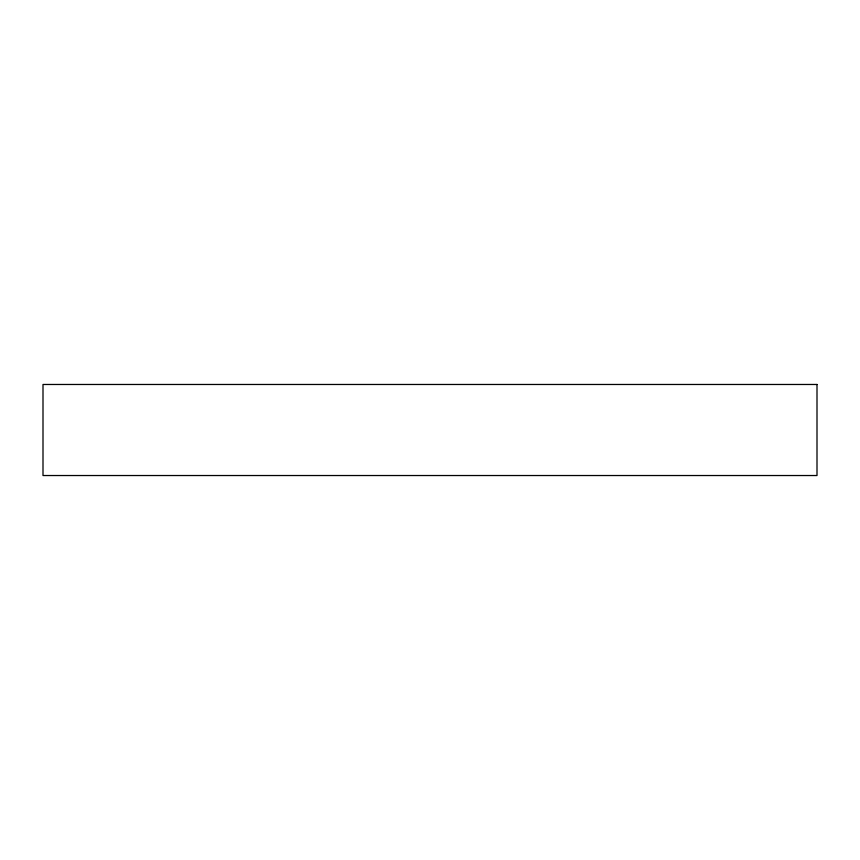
<?xml version="1.0" encoding="UTF-8"?>
<svg xmlns="http://www.w3.org/2000/svg" width="860" height="860" viewBox="0 0 860 860"><rect width="100%" height="100%" fill="white"/><g stroke="black" fill="none" stroke-linecap="round" stroke-linejoin="round"><path stroke-width="1.29" d="M817 384.474L43 384.474L43 475.526L817 475.526L817 384.474"/></g></svg>
